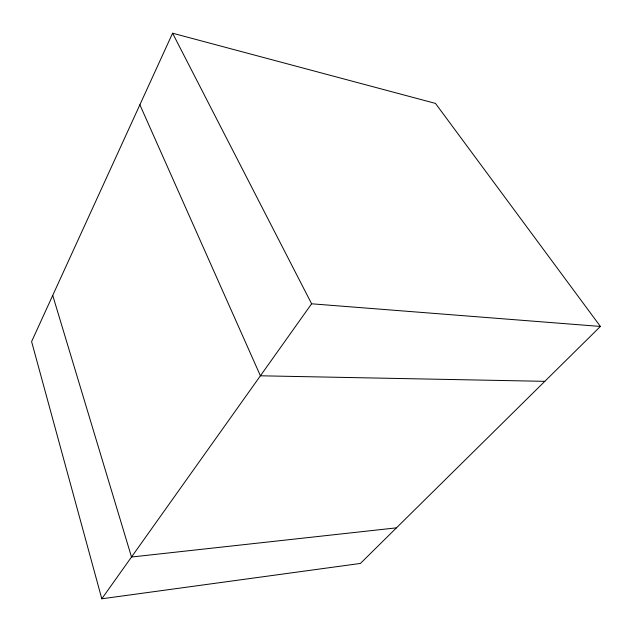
<?xml version="1.0" encoding="UTF-8"?>
<svg xmlns="http://www.w3.org/2000/svg" width="632" height="632" viewBox="0 0 632 632"><rect width="100%" height="100%" fill="white"/><g stroke="black" fill="none" stroke-linecap="round" stroke-linejoin="round"><path stroke-width="0.95" d="M172.591 33.212L31.6 341.588L101.799 598.788L360.406 563.444L600.4 326.444L435.472 103.403L172.591 33.212L311.615 303.795L600.4 326.444M101.799 598.788L311.615 303.795M396.446 527.854L131.511 557.021L52.725 295.389M544.823 381.333L260.408 375.795L139.877 104.77"/></g></svg>
